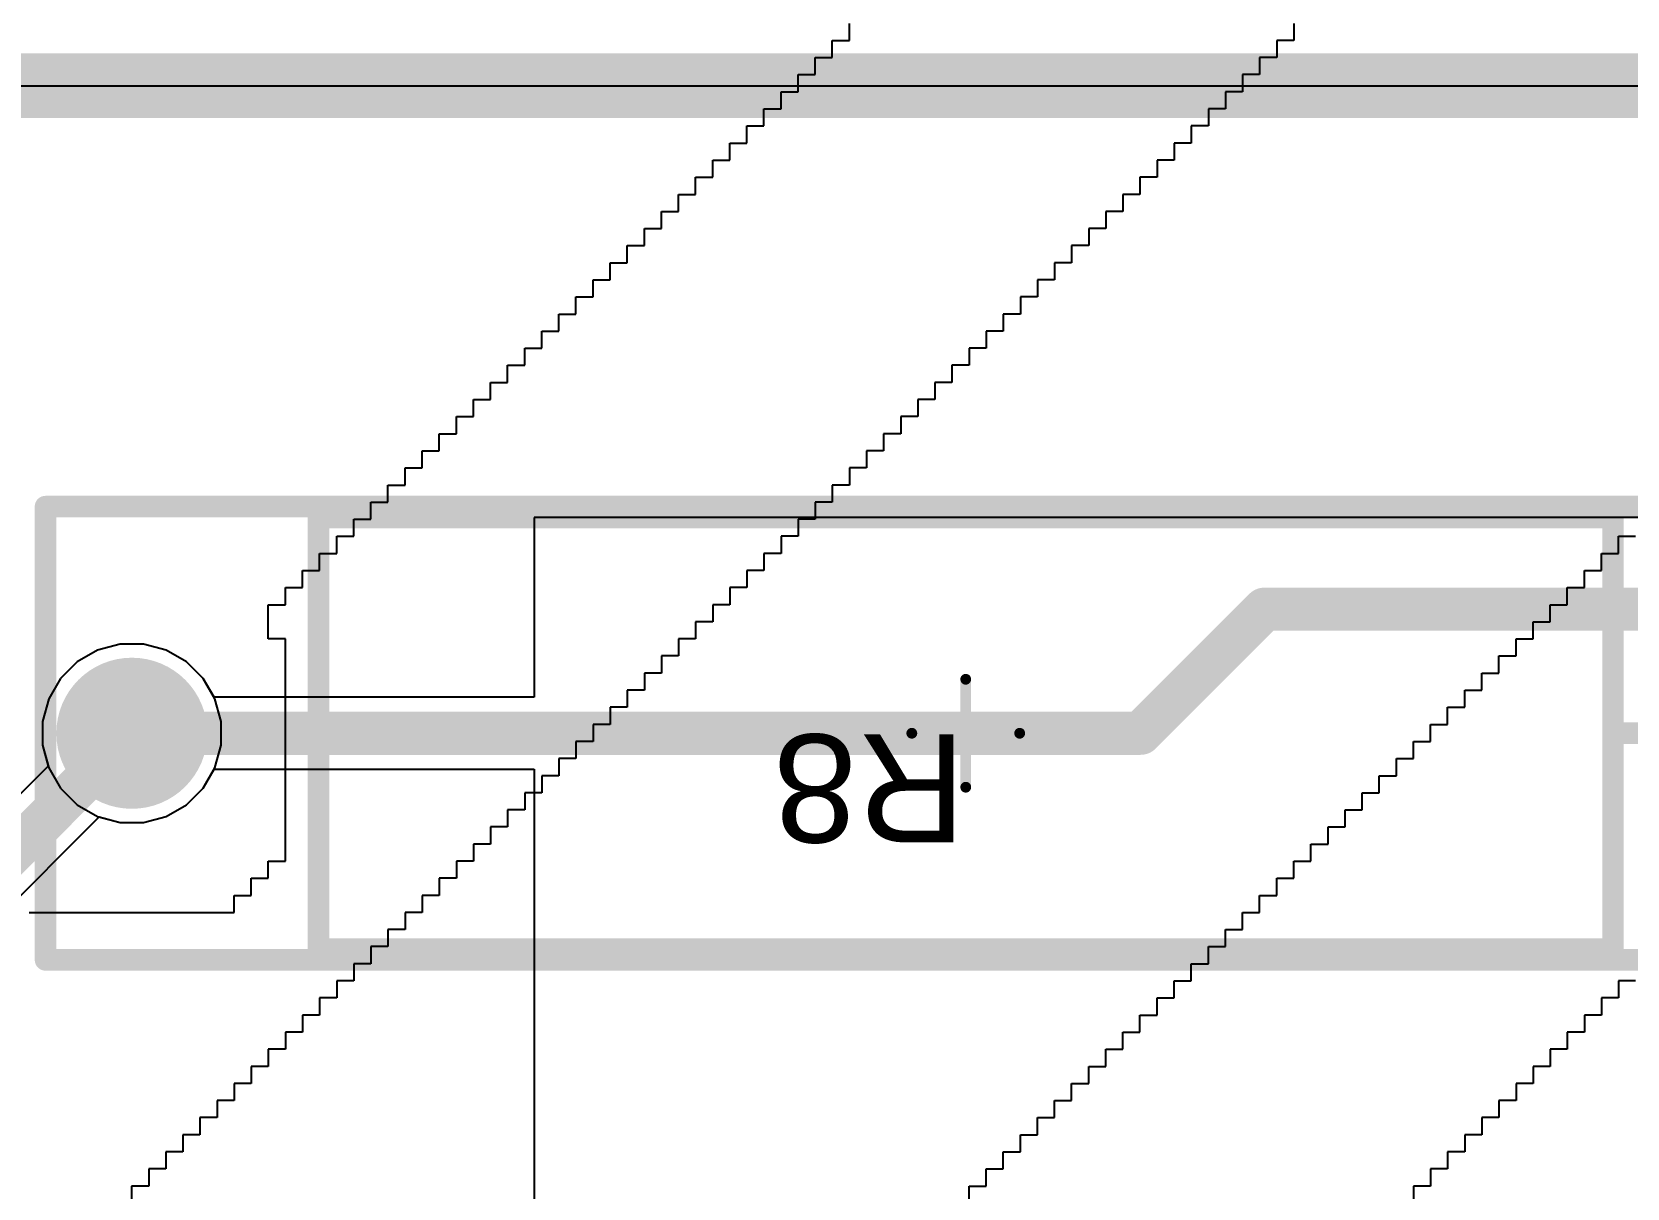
# Model space of a CAD drawing. Header units: inches. Extents: x 1.37 to 7.44, y 1.69 to 5.2.
# Drawn here: x 4.423 to 5.005, y 2.472 to 2.894 of the extents above; entities that cross this region are included whole.
import ezdxf

# ---------------------------------------------------------------- set-up
doc = ezdxf.new("R2010")
doc.units = ezdxf.units.IN
doc.header["$MEASUREMENT"] = 0
for name, color, linetype in [('Bottom Layer', 5, 'Continuous'), ('Bottom Overlay', 54, 'Continuous'), ('Bottom Solder', 6, 'Continuous'), ('Multi-Layer', 9, 'Continuous'), ('Pad Holes', 156, 'Continuous'), ('Top 3D Body', 56, 'Continuous'), ('Top Assembly', 56, 'Continuous'), ('Top Component Center', 56, 'Continuous'), ('Top Courtyard', 56, 'Continuous'), ('Top Layer', 1, 'Continuous'), ('Top Overlay', 2, 'Continuous'), ('Top Solder', 216, 'Continuous')]:
    doc.layers.add(name, color=color, linetype=linetype)
doc.styles.add('Arial', font='', dxfattribs={"height": 0.2})
doc.styles.get('Arial').set_extended_font_data('Arial')

# ---------------------------------------------------------------- blocks, each defined once
blk = doc.blocks.new('FP_VR37_MFG_36')
at = {"layer": 'Bottom Layer'}
blk.add_hatch(color=5, dxfattribs=at).paths.add_polyline_path([(-0.33189, 0.02756), (-0.27677, 0.02756), (-0.27677, -0.02756), (-0.33189, -0.02756)])
h = blk.add_hatch(color=5, dxfattribs=at)
edge = h.paths.add_edge_path()
edge.add_arc((0.30433, 0), 0.02756, 0, 360)
at = {"layer": 'Bottom Solder'}
blk.add_hatch(color=6, dxfattribs=at).paths.add_polyline_path([(-0.33189, 0.02756), (-0.27677, 0.02756), (-0.27677, -0.02756), (-0.33189, -0.02756)])
h = blk.add_hatch(color=6, dxfattribs=at)
edge = h.paths.add_edge_path()
edge.add_arc((0.30433, 0), 0.02756, 0, 360)
at = {"layer": 'Multi-Layer'}
blk.add_hatch(color=9, dxfattribs=at).paths.add_polyline_path([(-0.33189, 0.02756), (-0.27677, 0.02756), (-0.27677, -0.02756), (-0.33189, -0.02756)])
h = blk.add_hatch(color=9, dxfattribs=at)
edge = h.paths.add_edge_path()
edge.add_arc((0.30433, 0), 0.02756, 0, 360)
at = {"layer": 'Pad Holes'}
h = blk.add_hatch(color=7, dxfattribs=at)
edge = h.paths.add_edge_path()
edge.add_arc((-0.30433, 0), 0.01772, 0, 360)
h = blk.add_hatch(color=7, dxfattribs=at)
edge = h.paths.add_edge_path()
edge.add_arc((0.30433, 0), 0.01772, 0, 360)
at = {"layer": 'Top Layer'}
blk.add_hatch(color=1, dxfattribs=at).paths.add_polyline_path([(-0.33189, 0.02756), (-0.27677, 0.02756), (-0.27677, -0.02756), (-0.33189, -0.02756)])
h = blk.add_hatch(color=1, dxfattribs=at)
edge = h.paths.add_edge_path()
edge.add_arc((0.30433, 0), 0.02756, 0, 360)
at = {"layer": 'Top Solder'}
blk.add_hatch(color=216, dxfattribs=at).paths.add_polyline_path([(-0.33189, 0.02756), (-0.27677, 0.02756), (-0.27677, -0.02756), (-0.33189, -0.02756)])
h = blk.add_hatch(color=216, dxfattribs=at)
edge = h.paths.add_edge_path()
edge.add_arc((0.30433, 0), 0.02756, 0, 360)
at = {"layer": 'Top 3D Body'}
for points in [[(-0.23622, 0.07874, 0.00787, 0.00787, 0), (-0.23622, -0.07874, 0.00787, 0.00787, 0)], [(0.23622, 0.07874, 0.00787, 0.00787, 0), (-0.23622, 0.07874, 0.00787, 0.00787, 0)], [(0.23622, 0.07874, 0.00787, 0.00787, 0), (0.23622, -0.07874, 0.00787, 0.00787, 0)], [(0.23622, -0.07874, 0.00787, 0.00787, 0), (-0.23622, -0.07874, 0.00787, 0.00787, 0)]]:
    blk.add_lwpolyline(points, format="xyseb", dxfattribs=at)
for points in [[(-0.23819, 0.07874, 0.00394, 0.00394, 1), (-0.23425, 0.07874, 0.00394, 0.00394, 1)], [(-0.23819, 0.07874, 0.00394, 0.00394, 1), (-0.23425, 0.07874, 0.00394, 0.00394, 1)], [(0.23425, 0.07874, 0.00394, 0.00394, 1), (0.23819, 0.07874, 0.00394, 0.00394, 1)], [(0.23425, 0.07874, 0.00394, 0.00394, 1), (0.23819, 0.07874, 0.00394, 0.00394, 1)], [(-0.23819, -0.07874, 0.00394, 0.00394, 1), (-0.23425, -0.07874, 0.00394, 0.00394, 1)], [(-0.23819, -0.07874, 0.00394, 0.00394, 1), (-0.23425, -0.07874, 0.00394, 0.00394, 1)], [(0.23425, -0.07874, 0.00394, 0.00394, 1), (0.23819, -0.07874, 0.00394, 0.00394, 1)], [(0.23425, -0.07874, 0.00394, 0.00394, 1), (0.23819, -0.07874, 0.00394, 0.00394, 1)]]:
    blk.add_lwpolyline(points, format="xyseb", close=True, dxfattribs=at)
at = {"layer": 'Top Assembly'}
for points in [[(-0.33583, 0.08268, 0.00787, 0.00787, 0), (-0.33583, -0.08268, 0.00787, 0.00787, 0)], [(0.33583, 0.08268, 0.00787, 0.00787, 0), (-0.33583, 0.08268, 0.00787, 0.00787, 0)], [(0.33583, 0.08268, 0.00787, 0.00787, 0), (0.33583, -0.08268, 0.00787, 0.00787, 0)], [(0.33583, -0.08268, 0.00787, 0.00787, 0), (-0.33583, -0.08268, 0.00787, 0.00787, 0)]]:
    blk.add_lwpolyline(points, format="xyseb", dxfattribs=at)
for points in [[(-0.3378, 0.08268, 0.00394, 0.00394, 1), (-0.33386, 0.08268, 0.00394, 0.00394, 1)], [(-0.3378, 0.08268, 0.00394, 0.00394, 1), (-0.33386, 0.08268, 0.00394, 0.00394, 1)], [(0.33386, 0.08268, 0.00394, 0.00394, 1), (0.3378, 0.08268, 0.00394, 0.00394, 1)], [(0.33386, 0.08268, 0.00394, 0.00394, 1), (0.3378, 0.08268, 0.00394, 0.00394, 1)], [(-0.3378, -0.08268, 0.00394, 0.00394, 1), (-0.33386, -0.08268, 0.00394, 0.00394, 1)], [(-0.3378, -0.08268, 0.00394, 0.00394, 1), (-0.33386, -0.08268, 0.00394, 0.00394, 1)], [(0.33386, -0.08268, 0.00394, 0.00394, 1), (0.3378, -0.08268, 0.00394, 0.00394, 1)], [(0.33386, -0.08268, 0.00394, 0.00394, 1), (0.3378, -0.08268, 0.00394, 0.00394, 1)]]:
    blk.add_lwpolyline(points, format="xyseb", close=True, dxfattribs=at)
at = {"layer": 'Top Component Center'}
for points in [[(0, 0.01969, 0.00394, 0.00394, 0), (0, -0.01969, 0.00394, 0.00394, 0)], [(0.01969, 0, 0.00394, 0.00394, 0), (-0.01969, 0, 0.00394, 0.00394, 0)]]:
    blk.add_lwpolyline(points, format="xyseb", dxfattribs=at)
for points in [[(-0.00098, 0.01969, 0.00197, 0.00197, 1), (0.00098, 0.01969, 0.00197, 0.00197, 1)], [(-0.02067, 0, 0.00197, 0.00197, 1), (-0.0187, 0, 0.00197, 0.00197, 1)], [(0.0187, 0, 0.00197, 0.00197, 1), (0.02067, 0, 0.00197, 0.00197, 1)], [(-0.00098, -0.01969, 0.00197, 0.00197, 1), (0.00098, -0.01969, 0.00197, 0.00197, 1)]]:
    blk.add_lwpolyline(points, format="xyseb", close=True, dxfattribs=at)
at = {"layer": 'Top Courtyard'}
for points in [[(-0.33583, 0.08268, 0.00787, 0.00787, 0), (-0.33583, -0.08268, 0.00787, 0.00787, 0)], [(0.33583, 0.08268, 0.00787, 0.00787, 0), (-0.33583, 0.08268, 0.00787, 0.00787, 0)], [(0.33583, 0.08268, 0.00787, 0.00787, 0), (0.33583, -0.08268, 0.00787, 0.00787, 0)], [(0.33583, -0.08268, 0.00787, 0.00787, 0), (-0.33583, -0.08268, 0.00787, 0.00787, 0)]]:
    blk.add_lwpolyline(points, format="xyseb", dxfattribs=at)
for points in [[(-0.3378, 0.08268, 0.00394, 0.00394, 1), (-0.33386, 0.08268, 0.00394, 0.00394, 1)], [(-0.3378, 0.08268, 0.00394, 0.00394, 1), (-0.33386, 0.08268, 0.00394, 0.00394, 1)], [(0.33386, 0.08268, 0.00394, 0.00394, 1), (0.3378, 0.08268, 0.00394, 0.00394, 1)], [(0.33386, 0.08268, 0.00394, 0.00394, 1), (0.3378, 0.08268, 0.00394, 0.00394, 1)], [(-0.3378, -0.08268, 0.00394, 0.00394, 1), (-0.33386, -0.08268, 0.00394, 0.00394, 1)], [(-0.3378, -0.08268, 0.00394, 0.00394, 1), (-0.33386, -0.08268, 0.00394, 0.00394, 1)], [(0.33386, -0.08268, 0.00394, 0.00394, 1), (0.3378, -0.08268, 0.00394, 0.00394, 1)], [(0.33386, -0.08268, 0.00394, 0.00394, 1), (0.3378, -0.08268, 0.00394, 0.00394, 1)]]:
    blk.add_lwpolyline(points, format="xyseb", close=True, dxfattribs=at)
at = {"layer": 'Top Overlay'}
for points in [[(-0.23622, 0.07874, 0.00787, 0.00787, 0), (-0.23622, -0.07874, 0.00787, 0.00787, 0)], [(0.23622, 0.07874, 0.00787, 0.00787, 0), (-0.23622, 0.07874, 0.00787, 0.00787, 0)], [(0.23622, 0.07874, 0.00787, 0.00787, 0), (0.23622, -0.07874, 0.00787, 0.00787, 0)], [(-0.23622, 0, 0.00787, 0.00787, 0), (-0.26102, 0, 0.00787, 0.00787, 0)], [(0.26102, 0, 0.00787, 0.00787, 0), (0.23622, 0, 0.00787, 0.00787, 0)], [(0.23622, -0.07874, 0.00787, 0.00787, 0), (-0.23622, -0.07874, 0.00787, 0.00787, 0)]]:
    blk.add_lwpolyline(points, format="xyseb", dxfattribs=at)
for points in [[(-0.23819, 0.07874, 0.00394, 0.00394, 1), (-0.23425, 0.07874, 0.00394, 0.00394, 1)], [(-0.23819, 0.07874, 0.00394, 0.00394, 1), (-0.23425, 0.07874, 0.00394, 0.00394, 1)], [(0.23425, 0.07874, 0.00394, 0.00394, 1), (0.23819, 0.07874, 0.00394, 0.00394, 1)], [(0.23425, 0.07874, 0.00394, 0.00394, 1), (0.23819, 0.07874, 0.00394, 0.00394, 1)], [(-0.26299, 0, 0.00394, 0.00394, 1), (-0.25906, 0, 0.00394, 0.00394, 1)], [(-0.23819, 0, 0.00394, 0.00394, 1), (-0.23425, 0, 0.00394, 0.00394, 1)], [(0.23425, 0, 0.00394, 0.00394, 1), (0.23819, 0, 0.00394, 0.00394, 1)], [(0.25906, 0, 0.00394, 0.00394, 1), (0.26299, 0, 0.00394, 0.00394, 1)], [(-0.23819, -0.07874, 0.00394, 0.00394, 1), (-0.23425, -0.07874, 0.00394, 0.00394, 1)], [(-0.23819, -0.07874, 0.00394, 0.00394, 1), (-0.23425, -0.07874, 0.00394, 0.00394, 1)], [(0.23425, -0.07874, 0.00394, 0.00394, 1), (0.23819, -0.07874, 0.00394, 0.00394, 1)], [(0.23425, -0.07874, 0.00394, 0.00394, 1), (0.23819, -0.07874, 0.00394, 0.00394, 1)]]:
    blk.add_lwpolyline(points, format="xyseb", close=True, dxfattribs=at)
at = {"layer": 'Top Assembly', "style": 'Arial'}
blk.add_text('R8', height=0.03937, dxfattribs=at).set_placement((0, 0.00044))

msp = doc.modelspace()

# ---------------------------------------------------------------- linework, layer by layer
at = {"layer": 'Bottom Layer'}
for p, q in [((3.87541, 2.87402), (5.45388, 2.87402)), ((4.44688, 2.66814), (4.43946, 2.66385)), ((4.45516, 2.67035), (4.44688, 2.66814)), ((4.46374, 2.67035), (4.45516, 2.67035)), ((4.47202, 2.66814), (4.46374, 2.67035)), ((4.47944, 2.66385), (4.47202, 2.66814)), ((4.43946, 2.66385), (4.4334, 2.65779)), ((4.4855, 2.65779), (4.47944, 2.66385)), ((4.4334, 2.65779), (4.42911, 2.65036)), ((4.48979, 2.65036), (4.4855, 2.65779)), ((4.42911, 2.65036), (4.42689, 2.64208)), ((4.49201, 2.64208), (4.48979, 2.65036)), ((4.42689, 2.64208), (4.42689, 2.63351)), ((4.49201, 2.63351), (4.49201, 2.64208)), ((4.42689, 2.63351), (4.42894, 2.62585)), ((4.48979, 2.62523), (4.49201, 2.63351)), ((4.42894, 2.62585), (4.21031, 2.40722)), ((4.4855, 2.6178), (4.48979, 2.62523)), ((4.47944, 2.61174), (4.4855, 2.6178)), ((4.47202, 2.60746), (4.47944, 2.61174)), ((4.27208, 2.43186), (4.4475, 2.60729)), ((4.4475, 2.60729), (4.45516, 2.60524)), ((4.45516, 2.60524), (4.46374, 2.60524)), ((4.46374, 2.60524), (4.47202, 2.60746))]:
    msp.add_line(p, q, dxfattribs=at)
msp.add_lwpolyline([(4.21575, 2.39409, 0.01575, 0.01575, 0), (4.45945, 2.6378, 0.01575, 0.01575, 0)], format="xyseb", dxfattribs=at)
msp.add_lwpolyline([(4.45551, 2.6378, 0.00787, 0.00787, 1), (4.46339, 2.6378, 0.00787, 0.00787, 1)], format="xyseb", close=True, dxfattribs=at)
at = {"layer": 'Bottom Overlay'}
for p, q in [((4.72133, 2.89054), (4.72133, 2.89678)), ((4.88351, 2.89678), (4.88351, 2.89054)), ((4.71509, 2.8843), (4.71509, 2.89054)), ((4.71509, 2.89054), (4.72133, 2.89054)), ((4.88351, 2.89054), (4.87727, 2.89054)), ((4.87727, 2.89054), (4.87727, 2.8843)), ((4.70886, 2.87807), (4.70886, 2.8843)), ((4.70886, 2.8843), (4.71509, 2.8843)), ((4.87727, 2.8843), (4.87103, 2.8843)), ((4.87103, 2.8843), (4.87103, 2.87807)), ((4.70262, 2.87183), (4.70262, 2.87807)), ((4.70262, 2.87807), (4.70886, 2.87807)), ((4.87103, 2.87807), (4.8648, 2.87807)), ((4.8648, 2.87807), (4.8648, 2.87183)), ((4.69638, 2.86559), (4.69638, 2.87183)), ((4.69638, 2.87183), (4.70262, 2.87183)), ((4.8648, 2.87183), (4.85856, 2.87183)), ((4.85856, 2.87183), (4.85856, 2.86559)), ((4.69014, 2.85935), (4.69014, 2.86559)), ((4.69014, 2.86559), (4.69638, 2.86559)), ((4.85856, 2.86559), (4.85232, 2.86559)), ((4.85232, 2.86559), (4.85232, 2.85935)), ((4.68391, 2.85312), (4.68391, 2.85935)), ((4.68391, 2.85935), (4.69014, 2.85935)), ((4.85232, 2.85935), (4.84608, 2.85935)), ((4.84608, 2.85935), (4.84608, 2.85312)), ((4.67767, 2.84688), (4.67767, 2.85312)), ((4.67767, 2.85312), (4.68391, 2.85312)), ((4.84608, 2.85312), (4.83985, 2.85312)), ((4.83985, 2.85312), (4.83985, 2.84688)), ((4.67143, 2.84064), (4.67143, 2.84688)), ((4.67143, 2.84688), (4.67767, 2.84688)), ((4.83985, 2.84688), (4.83361, 2.84688)), ((4.83361, 2.84688), (4.83361, 2.84064)), ((4.66519, 2.8344), (4.66519, 2.84064)), ((4.66519, 2.84064), (4.67143, 2.84064)), ((4.83361, 2.84064), (4.82737, 2.84064)), ((4.82737, 2.84064), (4.82737, 2.8344)), ((4.65895, 2.82816), (4.65895, 2.8344)), ((4.65895, 2.8344), (4.66519, 2.8344)), ((4.82737, 2.8344), (4.82113, 2.8344)), ((4.82113, 2.8344), (4.82113, 2.82816)), ((4.65272, 2.82193), (4.65272, 2.82816)), ((4.65272, 2.82816), (4.65895, 2.82816)), ((4.82113, 2.82816), (4.8149, 2.82816)), ((4.8149, 2.82816), (4.8149, 2.82193)), ((4.64648, 2.81569), (4.64648, 2.82193)), ((4.64648, 2.82193), (4.65272, 2.82193)), ((4.8149, 2.82193), (4.80866, 2.82193)), ((4.80866, 2.82193), (4.80866, 2.81569)), ((4.64024, 2.80945), (4.64024, 2.81569)), ((4.64024, 2.81569), (4.64648, 2.81569)), ((4.80866, 2.81569), (4.80242, 2.81569)), ((4.80242, 2.81569), (4.80242, 2.80945)), ((4.634, 2.80321), (4.634, 2.80945)), ((4.634, 2.80945), (4.64024, 2.80945)), ((4.80242, 2.80945), (4.79618, 2.80945)), ((4.79618, 2.80945), (4.79618, 2.80321)), ((4.62777, 2.79698), (4.62777, 2.80321)), ((4.62777, 2.80321), (4.634, 2.80321)), ((4.79618, 2.80321), (4.78995, 2.80321)), ((4.78995, 2.80321), (4.78995, 2.79698)), ((4.62153, 2.79074), (4.62153, 2.79698)), ((4.62153, 2.79698), (4.62777, 2.79698)), ((4.78995, 2.79698), (4.78371, 2.79698)), ((4.78371, 2.79698), (4.78371, 2.79074)), ((4.61529, 2.7845), (4.61529, 2.79074)), ((4.61529, 2.79074), (4.62153, 2.79074)), ((4.78371, 2.79074), (4.77747, 2.79074)), ((4.77747, 2.79074), (4.77747, 2.7845)), ((4.60905, 2.77826), (4.60905, 2.7845)), ((4.60905, 2.7845), (4.61529, 2.7845)), ((4.77747, 2.7845), (4.77123, 2.7845)), ((4.77123, 2.7845), (4.77123, 2.77826)), ((4.60282, 2.77203), (4.60282, 2.77826)), ((4.60282, 2.77826), (4.60905, 2.77826)), ((4.77123, 2.77826), (4.76499, 2.77826)), ((4.76499, 2.77826), (4.76499, 2.77203)), ((4.59658, 2.76579), (4.59658, 2.77203)), ((4.59658, 2.77203), (4.60282, 2.77203)), ((4.76499, 2.77203), (4.75876, 2.77203)), ((4.75876, 2.77203), (4.75876, 2.76579)), ((4.59034, 2.75955), (4.59034, 2.76579)), ((4.59034, 2.76579), (4.59658, 2.76579)), ((4.75876, 2.76579), (4.75252, 2.76579)), ((4.75252, 2.76579), (4.75252, 2.75955)), ((4.5841, 2.75331), (4.5841, 2.75955)), ((4.5841, 2.75955), (4.59034, 2.75955)), ((4.75252, 2.75955), (4.74628, 2.75955)), ((4.74628, 2.75955), (4.74628, 2.75331)), ((4.57787, 2.74708), (4.57787, 2.75331)), ((4.57787, 2.75331), (4.5841, 2.75331)), ((4.74628, 2.75331), (4.74004, 2.75331)), ((4.74004, 2.75331), (4.74004, 2.74708)), ((4.57163, 2.74084), (4.57163, 2.74708)), ((4.57163, 2.74708), (4.57787, 2.74708)), ((4.74004, 2.74708), (4.73381, 2.74708)), ((4.73381, 2.74708), (4.73381, 2.74084)), ((4.56539, 2.7346), (4.56539, 2.74084)), ((4.56539, 2.74084), (4.57163, 2.74084)), ((4.73381, 2.74084), (4.72757, 2.74084)), ((4.72757, 2.74084), (4.72757, 2.7346)), ((4.55915, 2.72836), (4.55915, 2.7346)), ((4.55915, 2.7346), (4.56539, 2.7346)), ((4.72757, 2.7346), (4.72133, 2.7346)), ((4.72133, 2.7346), (4.72133, 2.72836)), ((4.55291, 2.72213), (4.55291, 2.72836)), ((4.55291, 2.72836), (4.55915, 2.72836)), ((4.72133, 2.72836), (4.71509, 2.72836)), ((4.71509, 2.72836), (4.71509, 2.72213)), ((4.54668, 2.71589), (4.54668, 2.72213)), ((4.54668, 2.72213), (4.55291, 2.72213)), ((4.71509, 2.72213), (4.70886, 2.72213)), ((4.70886, 2.72213), (4.70886, 2.71589)), ((4.54044, 2.70965), (4.54044, 2.71589)), ((4.54044, 2.71589), (4.54668, 2.71589)), ((4.70886, 2.71589), (4.70262, 2.71589)), ((4.70262, 2.71589), (4.70262, 2.70965)), ((4.5342, 2.70341), (4.5342, 2.70965)), ((4.5342, 2.70965), (4.54044, 2.70965)), ((4.70262, 2.70965), (4.69638, 2.70965)), ((4.69638, 2.70965), (4.69638, 2.70341)), ((5.00203, 2.70341), (5.00203, 2.70965)), ((5.00203, 2.70965), (5.00826, 2.70965)), ((4.52796, 2.69717), (4.52796, 2.70341)), ((4.52796, 2.70341), (4.5342, 2.70341)), ((4.69638, 2.70341), (4.69014, 2.70341)), ((4.69014, 2.70341), (4.69014, 2.69717)), ((4.99579, 2.69717), (4.99579, 2.70341)), ((4.99579, 2.70341), (5.00203, 2.70341)), ((4.52173, 2.69094), (4.52173, 2.69717)), ((4.52173, 2.69717), (4.52796, 2.69717)), ((4.69014, 2.69717), (4.68391, 2.69717)), ((4.68391, 2.69717), (4.68391, 2.69094)), ((4.98955, 2.69094), (4.98955, 2.69717)), ((4.98955, 2.69717), (4.99579, 2.69717)), ((4.51549, 2.6847), (4.51549, 2.69094)), ((4.51549, 2.69094), (4.52173, 2.69094)), ((4.68391, 2.69094), (4.67767, 2.69094)), ((4.67767, 2.69094), (4.67767, 2.6847)), ((4.98331, 2.6847), (4.98331, 2.69094)), ((4.98331, 2.69094), (4.98955, 2.69094)), ((4.50925, 2.67222), (4.50925, 2.6847)), ((4.50925, 2.6847), (4.51549, 2.6847)), ((4.67767, 2.6847), (4.67143, 2.6847)), ((4.67143, 2.6847), (4.67143, 2.67846)), ((4.97707, 2.67846), (4.97707, 2.6847)), ((4.97707, 2.6847), (4.98331, 2.6847)), ((4.67143, 2.67846), (4.66519, 2.67846)), ((4.66519, 2.67846), (4.66519, 2.67222)), ((4.97084, 2.67222), (4.97084, 2.67846)), ((4.97084, 2.67846), (4.97707, 2.67846)), ((4.51549, 2.67222), (4.50925, 2.67222)), ((4.51549, 2.59113), (4.51549, 2.67222)), ((4.66519, 2.67222), (4.65895, 2.67222)), ((4.65895, 2.67222), (4.65895, 2.66599)), ((4.9646, 2.66599), (4.9646, 2.67222)), ((4.9646, 2.67222), (4.97084, 2.67222)), ((4.65895, 2.66599), (4.65272, 2.66599)), ((4.65272, 2.66599), (4.65272, 2.65975)), ((4.95836, 2.65975), (4.95836, 2.66599)), ((4.95836, 2.66599), (4.9646, 2.66599)), ((4.65272, 2.65975), (4.64648, 2.65975)), ((4.64648, 2.65975), (4.64648, 2.65351)), ((4.95212, 2.65351), (4.95212, 2.65975)), ((4.95212, 2.65975), (4.95836, 2.65975)), ((4.64648, 2.65351), (4.64024, 2.65351)), ((4.64024, 2.65351), (4.64024, 2.64727)), ((4.94589, 2.64727), (4.94589, 2.65351)), ((4.94589, 2.65351), (4.95212, 2.65351)), ((4.64024, 2.64727), (4.634, 2.64727)), ((4.634, 2.64727), (4.634, 2.64104)), ((4.93965, 2.64104), (4.93965, 2.64727)), ((4.93965, 2.64727), (4.94589, 2.64727)), ((4.634, 2.64104), (4.62777, 2.64104)), ((4.62777, 2.64104), (4.62777, 2.6348)), ((4.93341, 2.6348), (4.93341, 2.64104)), ((4.93341, 2.64104), (4.93965, 2.64104)), ((4.62777, 2.6348), (4.62153, 2.6348)), ((4.62153, 2.6348), (4.62153, 2.62856)), ((4.92717, 2.62856), (4.92717, 2.6348)), ((4.92717, 2.6348), (4.93341, 2.6348)), ((4.62153, 2.62856), (4.61529, 2.62856)), ((4.61529, 2.62856), (4.61529, 2.62232)), ((4.92094, 2.62232), (4.92094, 2.62856)), ((4.92094, 2.62856), (4.92717, 2.62856)), ((4.61529, 2.62232), (4.60905, 2.62232)), ((4.60905, 2.62232), (4.60905, 2.61608)), ((4.9147, 2.61608), (4.9147, 2.62232)), ((4.9147, 2.62232), (4.92094, 2.62232)), ((4.60905, 2.61608), (4.60282, 2.61608)), ((4.60282, 2.61608), (4.60282, 2.60985)), ((4.90846, 2.60985), (4.90846, 2.61608)), ((4.90846, 2.61608), (4.9147, 2.61608)), ((4.60282, 2.60985), (4.59658, 2.60985)), ((4.59658, 2.60985), (4.59658, 2.60361)), ((4.90222, 2.60361), (4.90222, 2.60985)), ((4.90222, 2.60985), (4.90846, 2.60985)), ((4.59658, 2.60361), (4.59034, 2.60361)), ((4.59034, 2.60361), (4.59034, 2.59737)), ((4.89599, 2.59737), (4.89599, 2.60361)), ((4.89599, 2.60361), (4.90222, 2.60361)), ((4.59034, 2.59737), (4.5841, 2.59737)), ((4.5841, 2.59737), (4.5841, 2.59113)), ((4.88975, 2.59113), (4.88975, 2.59737)), ((4.88975, 2.59737), (4.89599, 2.59737)), ((4.50925, 2.5849), (4.50925, 2.59113)), ((4.50925, 2.59113), (4.51549, 2.59113)), ((4.5841, 2.59113), (4.57787, 2.59113)), ((4.57787, 2.59113), (4.57787, 2.5849)), ((4.88351, 2.5849), (4.88351, 2.59113)), ((4.88351, 2.59113), (4.88975, 2.59113)), ((4.50301, 2.57866), (4.50301, 2.5849)), ((4.50301, 2.5849), (4.50925, 2.5849)), ((4.57787, 2.5849), (4.57163, 2.5849)), ((4.57163, 2.5849), (4.57163, 2.57866)), ((4.87727, 2.57866), (4.87727, 2.5849)), ((4.87727, 2.5849), (4.88351, 2.5849)), ((4.49678, 2.57242), (4.49678, 2.57866)), ((4.49678, 2.57866), (4.50301, 2.57866)), ((4.57163, 2.57866), (4.56539, 2.57866)), ((4.56539, 2.57866), (4.56539, 2.57242)), ((4.87103, 2.57242), (4.87103, 2.57866)), ((4.87103, 2.57866), (4.87727, 2.57866)), ((4.42192, 2.57242), (4.49054, 2.57242)), ((4.49054, 2.57242), (4.49678, 2.57242)), ((4.56539, 2.57242), (4.55915, 2.57242)), ((4.55915, 2.57242), (4.55915, 2.56618)), ((4.8648, 2.56618), (4.8648, 2.57242)), ((4.8648, 2.57242), (4.87103, 2.57242)), ((4.55915, 2.56618), (4.55291, 2.56618)), ((4.55291, 2.56618), (4.55291, 2.55995)), ((4.85856, 2.55995), (4.85856, 2.56618)), ((4.85856, 2.56618), (4.8648, 2.56618)), ((4.55291, 2.55995), (4.54668, 2.55995)), ((4.54668, 2.55995), (4.54668, 2.55371)), ((4.85232, 2.55371), (4.85232, 2.55995)), ((4.85232, 2.55995), (4.85856, 2.55995)), ((4.54668, 2.55371), (4.54044, 2.55371)), ((4.54044, 2.55371), (4.54044, 2.54747)), ((4.84608, 2.54747), (4.84608, 2.55371)), ((4.84608, 2.55371), (4.85232, 2.55371)), ((4.54044, 2.54747), (4.5342, 2.54747)), ((4.5342, 2.54747), (4.5342, 2.54123)), ((4.83985, 2.54123), (4.83985, 2.54747)), ((4.83985, 2.54747), (4.84608, 2.54747)), ((5.00826, 2.54747), (5.00203, 2.54747)), ((5.00203, 2.54747), (5.00203, 2.54123)), ((4.5342, 2.54123), (4.52796, 2.54123)), ((4.52796, 2.54123), (4.52796, 2.535)), ((4.83361, 2.535), (4.83361, 2.54123)), ((4.83361, 2.54123), (4.83985, 2.54123)), ((5.00203, 2.54123), (4.99579, 2.54123)), ((4.99579, 2.54123), (4.99579, 2.535)), ((4.52796, 2.535), (4.52173, 2.535)), ((4.52173, 2.535), (4.52173, 2.52876)), ((4.82737, 2.52876), (4.82737, 2.535)), ((4.82737, 2.535), (4.83361, 2.535)), ((4.99579, 2.535), (4.98955, 2.535)), ((4.98955, 2.535), (4.98955, 2.52876)), ((4.52173, 2.52876), (4.51549, 2.52876)), ((4.51549, 2.52876), (4.51549, 2.52252)), ((4.82113, 2.52252), (4.82113, 2.52876)), ((4.82113, 2.52876), (4.82737, 2.52876)), ((4.98955, 2.52876), (4.98331, 2.52876)), ((4.98331, 2.52876), (4.98331, 2.52252)), ((4.51549, 2.52252), (4.50925, 2.52252)), ((4.50925, 2.52252), (4.50925, 2.51628)), ((4.8149, 2.51628), (4.8149, 2.52252)), ((4.8149, 2.52252), (4.82113, 2.52252)), ((4.98331, 2.52252), (4.97707, 2.52252)), ((4.97707, 2.52252), (4.97707, 2.51628)), ((4.50925, 2.51628), (4.50301, 2.51628)), ((4.50301, 2.51628), (4.50301, 2.51005)), ((4.80866, 2.51005), (4.80866, 2.51628)), ((4.80866, 2.51628), (4.8149, 2.51628)), ((4.97707, 2.51628), (4.97084, 2.51628)), ((4.97084, 2.51628), (4.97084, 2.51005)), ((4.50301, 2.51005), (4.49678, 2.51005)), ((4.49678, 2.51005), (4.49678, 2.50381)), ((4.80242, 2.50381), (4.80242, 2.51005)), ((4.80242, 2.51005), (4.80866, 2.51005)), ((4.97084, 2.51005), (4.9646, 2.51005)), ((4.9646, 2.51005), (4.9646, 2.50381)), ((4.49678, 2.50381), (4.49054, 2.50381)), ((4.49054, 2.50381), (4.49054, 2.49757)), ((4.79618, 2.49757), (4.79618, 2.50381)), ((4.79618, 2.50381), (4.80242, 2.50381)), ((4.9646, 2.50381), (4.95836, 2.50381)), ((4.95836, 2.50381), (4.95836, 2.49757)), ((4.49054, 2.49757), (4.4843, 2.49757)), ((4.4843, 2.49757), (4.4843, 2.49133)), ((4.78995, 2.49133), (4.78995, 2.49757)), ((4.78995, 2.49757), (4.79618, 2.49757)), ((4.95836, 2.49757), (4.95212, 2.49757)), ((4.95212, 2.49757), (4.95212, 2.49133)), ((4.4843, 2.49133), (4.47806, 2.49133)), ((4.47806, 2.49133), (4.47806, 2.48509)), ((4.78371, 2.48509), (4.78371, 2.49133)), ((4.78371, 2.49133), (4.78995, 2.49133)), ((4.95212, 2.49133), (4.94589, 2.49133)), ((4.94589, 2.49133), (4.94589, 2.48509)), ((4.47806, 2.48509), (4.47183, 2.48509)), ((4.47183, 2.48509), (4.47183, 2.47886)), ((4.77747, 2.47886), (4.77747, 2.48509)), ((4.77747, 2.48509), (4.78371, 2.48509)), ((4.94589, 2.48509), (4.93965, 2.48509)), ((4.93965, 2.48509), (4.93965, 2.47886)), ((4.47183, 2.47886), (4.46559, 2.47886)), ((4.46559, 2.47886), (4.46559, 2.47262)), ((4.77123, 2.47262), (4.77123, 2.47886)), ((4.77123, 2.47886), (4.77747, 2.47886)), ((4.93965, 2.47886), (4.93341, 2.47886)), ((4.93341, 2.47886), (4.93341, 2.47262)), ((4.46559, 2.47262), (4.45935, 2.47262)), ((4.45935, 2.47262), (4.45935, 2.46638)), ((4.76499, 2.46638), (4.76499, 2.47262)), ((4.76499, 2.47262), (4.77123, 2.47262)), ((4.93341, 2.47262), (4.92717, 2.47262)), ((4.92717, 2.47262), (4.92717, 2.46638))]:
    msp.add_line(p, q, dxfattribs=at)
at = {"layer": 'Top Layer'}
for p, q in [((3.85827, 2.87402), (5.73491, 2.87402)), ((5.60483, 2.71654), (4.6063, 2.71654)), ((4.6063, 2.71654), (4.6063, 2.65092)), ((4.44688, 2.66814), (4.43946, 2.66385)), ((4.45516, 2.67035), (4.44688, 2.66814)), ((4.46374, 2.67035), (4.45516, 2.67035)), ((4.47202, 2.66814), (4.46374, 2.67035)), ((4.47944, 2.66385), (4.47202, 2.66814)), ((4.43946, 2.66385), (4.4334, 2.65779)), ((4.4855, 2.65779), (4.47944, 2.66385)), ((4.4334, 2.65779), (4.42911, 2.65036)), ((4.48947, 2.65092), (4.4855, 2.65779)), ((4.42911, 2.65036), (4.42689, 2.64208)), ((4.6063, 2.65092), (4.48947, 2.65092)), ((4.42689, 2.64208), (4.42689, 2.63351)), ((4.42689, 2.63351), (4.42911, 2.62523)), ((4.42911, 2.62523), (4.4334, 2.6178)), ((4.4855, 2.6178), (4.48947, 2.62467)), ((4.48947, 2.62467), (4.6063, 2.62467)), ((4.6063, 2.62467), (4.6063, 1.73228)), ((4.4334, 2.6178), (4.43946, 2.61174)), ((4.47944, 2.61174), (4.4855, 2.6178)), ((4.43946, 2.61174), (4.44688, 2.60746)), ((4.47202, 2.60746), (4.47944, 2.61174)), ((4.44688, 2.60746), (4.45516, 2.60524)), ((4.45516, 2.60524), (4.46374, 2.60524)), ((4.46374, 2.60524), (4.47202, 2.60746))]:
    msp.add_line(p, q, dxfattribs=at)
for points in [[(4.82757, 2.6378, 0.01575, 0.01575, 0), (4.87285, 2.68307, 0.01575, 0.01575, 0)], [(4.87285, 2.68307, 0.01575, 0.01575, 0), (5.23031, 2.68307, 0.01575, 0.01575, 0)], [(4.45945, 2.6378, 0.01575, 0.01575, 0), (4.82757, 2.6378, 0.01575, 0.01575, 0)]]:
    msp.add_lwpolyline(points, format="xyseb", dxfattribs=at)
for points in [[(4.86891, 2.68307, 0.00787, 0.00787, 1), (4.87678, 2.68307, 0.00787, 0.00787, 1)], [(4.86891, 2.68307, 0.00787, 0.00787, 1), (4.87678, 2.68307, 0.00787, 0.00787, 1)], [(4.45551, 2.6378, 0.00787, 0.00787, 1), (4.46339, 2.6378, 0.00787, 0.00787, 1)], [(4.82363, 2.6378, 0.00787, 0.00787, 1), (4.83151, 2.6378, 0.00787, 0.00787, 1)], [(4.82363, 2.6378, 0.00787, 0.00787, 1), (4.83151, 2.6378, 0.00787, 0.00787, 1)]]:
    msp.add_lwpolyline(points, format="xyseb", close=True, dxfattribs=at)
at = {"layer": 'Top Overlay'}
msp.add_lwpolyline([(3.85827, 2.87402, 0.02362, 0.02362, 0), (6.45669, 2.87402, 0.02362, 0.02362, 0)], format="xyseb", dxfattribs=at)

# ---------------------------------------------------------------- block references
at = {"rotation": 180}
msp.add_blockref('FP_VR37_MFG_36', (4.76378, 2.6378), dxfattribs=at)

doc.saveas('drawing.dxf')
